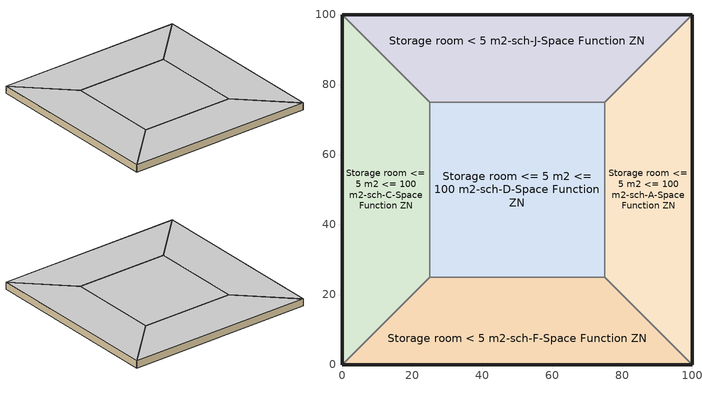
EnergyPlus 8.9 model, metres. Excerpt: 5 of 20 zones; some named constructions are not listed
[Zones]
Storage room < 5 m2-sch-F-Space Function ZN
 floor ground (BTAP-Grnd-Floor-Mass:U-0.757): 100,0 0,0 25,25 75,25 z0
 wall ground (BTAP-Grnd-Wall-Mass:U-0.284): 0,0 100,0 z0:3.8
 wall to Storage room <= 5 m2 <= 100 m2-sch-C-Space Function ZN (BTAP-Int-Wall): 25,25 0,0 z0:3.8
 wall to Storage room <= 5 m2 <= 100 m2-sch-D-Space Function ZN (BTAP-Int-Wall): 75,25 25,25 z0:3.8
 wall to Storage room <= 5 m2 <= 100 m2-sch-A-Space Function ZN (BTAP-Int-Wall): 100,0 75,25 z0:3.8
 ceiling to Storage room <= 5 m2 <= 100 m2-sch-H-Space Function ZN (BTAP-Int-Ceiling): 75,25 25,25 0,0 100,0 z3.8
Storage room < 5 m2-sch-J-Space Function ZN
 floor ground (BTAP-Grnd-Floor-Mass:U-0.757): 0,100 100,100 75,75 25,75 z0
 wall to Storage room <= 5 m2 <= 100 m2-sch-D-Space Function ZN (BTAP-Int-Wall): 25,75 75,75 z0:3.8
 wall to Storage room <= 5 m2 <= 100 m2-sch-C-Space Function ZN (BTAP-Int-Wall): 0,100 25,75 z0:3.8
 wall ground (BTAP-Grnd-Wall-Mass:U-0.284): 100,100 0,100 z0:3.8
 wall to Storage room <= 5 m2 <= 100 m2-sch-A-Space Function ZN (BTAP-Int-Wall): 75,75 100,100 z0:3.8
 ceiling to Storage room <= 5 m2 <= 100 m2-sch-F-Space Function ZN (BTAP-Int-Ceiling): 25,75 75,75 100,100 0,100 z3.8
Storage room <= 5 m2 <= 100 m2-sch-A-Space Function ZN
 floor ground (BTAP-Grnd-Floor-Mass:U-0.757): 100,100 100,0 75,25 75,75 z0
 wall ground (BTAP-Grnd-Wall-Mass:U-0.284): 100,0 100,100 z0:3.8
 wall to Storage room <= 5 m2 <= 100 m2-sch-D-Space Function ZN (BTAP-Int-Wall): 75,75 75,25 z0:3.8
 ceiling to Storage room < 5 m2-sch-G-Space Function ZN (BTAP-Int-Ceiling): 75,75 75,25 100,0 100,100 z3.8
Storage room <= 5 m2 <= 100 m2-sch-C-Space Function ZN
 floor ground (BTAP-Grnd-Floor-Mass:U-0.757): 0,0 0,100 25,75 25,25 z0
 wall ground (BTAP-Grnd-Wall-Mass:U-0.284): 0,100 0,0 z0:3.8
 wall to Storage room <= 5 m2 <= 100 m2-sch-D-Space Function ZN (BTAP-Int-Wall): 25,25 25,75 z0:3.8
 ceiling to Storage room <= 5 m2 <= 100 m2-sch-B-Space Function ZN (BTAP-Int-Ceiling): 25,25 25,75 0,100 0,0 z3.8
Storage room <= 5 m2 <= 100 m2-sch-D-Space Function ZN
 floor ground (BTAP-Grnd-Floor-Mass:U-0.757): 25,25 25,75 75,75 75,25 z0
 ceiling to Storage room < 5 m2-sch-I-Space Function ZN (BTAP-Int-Ceiling): 75,25 75,75 25,75 25,25 z3.8
[Material]
100mm Normalweight concrete floor 1: Roughness=MediumSmooth; Thickness {m}=0.1016; Conductivity {W/m-K}=2.31; Density {kg/m3}=2322; Specific Heat {J/kg-K}=832; Thermal Absorptance=0.9; Solar Absorptance=0.7; Visible Absorptance=0.7
[Material:NoMass]
Typical Carpet Pad: Roughness=Smooth; Thermal Resistance {m2-K/W}=0.21648; Thermal Absorptance=0.9; Solar Absorptance=0.7; Visible Absorptance=0.8
[Construction]
BTAP-Int-Ceiling: Typical Carpet Pad, 100mm Normalweight concrete floor 1
[ZoneHVAC:IdealLoadsAirSystem]
Name | Design Specification Outdoor Air Object
Zone HVAC Ideal Loads Air System 1 | Space Function Storage garage interior Ventilation
Zone HVAC Ideal Loads Air System 2 | Space Function Storage room < 5 m2-sch-A Ventilation
Zone HVAC Ideal Loads Air System 3 | Space Function Storage room < 5 m2-sch-B Ventilation
Zone HVAC Ideal Loads Air System 4 | Space Function Storage room < 5 m2-sch-C Ventilation
Zone HVAC Ideal Loads Air System 5 | Space Function Storage room < 5 m2-sch-D Ventilation
Zone HVAC Ideal Loads Air System 6 | Space Function Storage room < 5 m2-sch-E Ventilation
Zone HVAC Ideal Loads Air System 7 | Space Function Storage room < 5 m2-sch-F Ventilation
Zone HVAC Ideal Loads Air System 8 | Space Function Storage room < 5 m2-sch-G Ventilation
Zone HVAC Ideal Loads Air System 9 | Space Function Storage room < 5 m2-sch-H Ventilation
Zone HVAC Ideal Loads Air System 10 | Space Function Storage room < 5 m2-sch-I Ventilation
Zone HVAC Ideal Loads Air System 11 | Space Function Storage room < 5 m2-sch-J Ventilation
Zone HVAC Ideal Loads Air System 12 | Space Function Storage room < 5 m2-sch-K Ventilation
Zone HVAC Ideal Loads Air System 13 | Space Function Storage room <= 5 m2 <= 100 m2-sch-A Ventilation
Zone HVAC Ideal Loads Air System 14 | Space Function Storage room <= 5 m2 <= 100 m2-sch-B Ventilation
Zone HVAC Ideal Loads Air System 15 | Space Function Storage room <= 5 m2 <= 100 m2-sch-C Ventilation
Zone HVAC Ideal Loads Air System 16 | Space Function Storage room <= 5 m2 <= 100 m2-sch-D Ventilation
Zone HVAC Ideal Loads Air System 17 | Space Function Storage room <= 5 m2 <= 100 m2-sch-E Ventilation
Zone HVAC Ideal Loads Air System 18 | Space Function Storage room <= 5 m2 <= 100 m2-sch-F Ventilation
Zone HVAC Ideal Loads Air System 19 | Space Function Storage room <= 5 m2 <= 100 m2-sch-G Ventilation
Zone HVAC Ideal Loads Air System 20 | Space Function Storage room <= 5 m2 <= 100 m2-sch-H Ventilation
[DesignSpecification:OutdoorAir] Outdoor Air Method=Sum; Outdoor Air Flow per Person {m3/s-person}=0; Outdoor Air Flow per Zone {m3/s}=0; Outdoor Air Flow Air Changes per Hour {1/hr}=0
Name | Outdoor Air Flow per Zone Floor Area {m3/s-m2}
Space Function Storage garage interior Ventilation | 0.00381
Space Function Storage room < 5 m2-sch-A Ventilation; Space Function Storage room < 5 m2-sch-B Ventilation; Space Function Storage room < 5 m2-sch-C Ventilation; Space Function Storage room < 5 m2-sch-D Ventilation; Space Function Storage room < 5 m2-sch-E Ventilation; Space Function Storage room < 5 m2-sch-F Ventilation; Space Function Storage room < 5 m2-sch-G Ventilation; Space Function Storage room < 5 m2-sch-H Ventilation; Space Function Storage room < 5 m2-sch-I Ventilation; Space Function Storage room < 5 m2-sch-J Ventilation; Space Function Storage room < 5 m2-sch-K Ventilation; Space Function Storage room <= 5 m2 <= 100 m2-sch-A Ventilation; Space Function Storage room <= 5 m2 <= 100 m2-sch-B Ventilation; Space Function Storage room <= 5 m2 <= 100 m2-sch-C Ventilation; Space Function Storage room <= 5 m2 <= 100 m2-sch-D Ventilation; Space Function Storage room <= 5 m2 <= 100 m2-sch-E Ventilation; Space Function Storage room <= 5 m2 <= 100 m2-sch-F Ventilation; Space Function Storage room <= 5 m2 <= 100 m2-sch-G Ventilation; Space Function Storage room <= 5 m2 <= 100 m2-sch-H Ventilation | 0.0003556
[Schedule:Day:Interval]
NECB-K-Thermostat Setpoint-Heating Sun|Hol Day; NECB-K-Thermostat Setpoint-Heating Default|Wkdy Day; NECB-K-Thermostat Setpoint-Heating Sat Day; NECB-K-Thermostat Setpoint-Heating Default: No, 24:00, 5
NECB-K-Thermostat Setpoint-Cooling Sun|Hol Day; NECB-K-Thermostat Setpoint-Cooling Default|Wkdy Day; NECB-K-Thermostat Setpoint-Cooling Sat Day; NECB-K-Thermostat Setpoint-Cooling Default; NECB-A-Thermostat Setpoint-Cooling Sun|Hol Day; NECB-A-Thermostat Setpoint-Cooling Sat Day; NECB-D-Thermostat Setpoint-Cooling Sun|Hol Day; NECB-D-Thermostat Setpoint-Cooling Sat Day; NECB-E-Thermostat Setpoint-Cooling Sun|Hol Day: No, 24:00, 35
NECB-A-Thermostat Setpoint-Heating Sun|Hol Day; NECB-A-Thermostat Setpoint-Heating Sat Day; NECB-D-Thermostat Setpoint-Heating Sun|Hol Day; NECB-D-Thermostat Setpoint-Heating Sat Day; NECB-E-Thermostat Setpoint-Heating Sun|Hol Day: No, 24:00, 18
NECB-A-Thermostat Setpoint-Heating Default|Wkdy Day; NECB-A-Thermostat Setpoint-Heating Default: No, 06:00, 18, 07:00, 20, 21:00, 22, 24:00, 18
NECB-A-Thermostat Setpoint-Cooling Default|Wkdy Day; NECB-A-Thermostat Setpoint-Cooling Default: No, 06:00, 35, 21:00, 24, 24:00, 35
NECB-B-Thermostat Setpoint-Heating Sun|Hol Day: No, 01:00, 18, 02:00, 22, 09:00, 18, 10:00, 20, 23:00, 22, 24:00, 18
NECB-B-Thermostat Setpoint-Heating Default|Wkdy Day; NECB-B-Thermostat Setpoint-Heating Sat Day; NECB-B-Thermostat Setpoint-Heating Default: No, 02:00, 22, 08:00, 18, 09:00, 20, 24:00, 22
NECB-B-Thermostat Setpoint-Cooling Sun|Hol Day: No, 09:00, 35, 23:00, 24, 24:00, 35
NECB-B-Thermostat Setpoint-Cooling Default|Wkdy Day; NECB-B-Thermostat Setpoint-Cooling Sat Day; NECB-B-Thermostat Setpoint-Cooling Default: No, 01:00, 24, 08:00, 35, 24:00, 24
NECB-C-Thermostat Setpoint-Heating Sun|Hol Day: No, 09:00, 18, 10:00, 20, 19:00, 22, 24:00, 18
NECB-C-Thermostat Setpoint-Heating Default|Wkdy Day; NECB-C-Thermostat Setpoint-Heating Sat Day; NECB-C-Thermostat Setpoint-Heating Default: No, 07:00, 18, 08:00, 20, 21:00, 22, 24:00, 18
NECB-C-Thermostat Setpoint-Cooling Sun|Hol Day; NECB-E-Thermostat Setpoint-Cooling Default|Wkdy Day; NECB-E-Thermostat Setpoint-Cooling Default: No, 07:00, 35, 19:00, 24, 24:00, 35
NECB-C-Thermostat Setpoint-Cooling Default|Wkdy Day; NECB-C-Thermostat Setpoint-Cooling Sat Day; NECB-C-Thermostat Setpoint-Cooling Default: No, 07:00, 35, 21:00, 24, 24:00, 35
NECB-D-Thermostat Setpoint-Heating Default|Wkdy Day; NECB-D-Thermostat Setpoint-Heating Default: No, 07:00, 18, 08:00, 20, 23:00, 22, 24:00, 18
NECB-D-Thermostat Setpoint-Cooling Default|Wkdy Day; NECB-D-Thermostat Setpoint-Cooling Default: No, 07:00, 35, 23:00, 24, 24:00, 35
NECB-E-Thermostat Setpoint-Heating Default|Wkdy Day; NECB-E-Thermostat Setpoint-Heating Default: No, 07:00, 18, 08:00, 20, 19:00, 22, 24:00, 18
NECB-E-Thermostat Setpoint-Heating Sat Day: No, 08:00, 18, 09:00, 20, 17:00, 22, 24:00, 18
NECB-E-Thermostat Setpoint-Cooling Sat Day: No, 08:00, 35, 17:00, 24, 24:00, 35
NECB-F-Thermostat Setpoint-Heating Sun|Hol Day; NECB-F-Thermostat Setpoint-Heating Default|Wkdy Day; NECB-F-Thermostat Setpoint-Heating Sat Day; NECB-F-Thermostat Setpoint-Heating Default; NECB-G-Thermostat Setpoint-Heating Sun|Hol Day; NECB-G-Thermostat Setpoint-Heating Default|Wkdy Day; NECB-G-Thermostat Setpoint-Heating Sat Day; NECB-G-Thermostat Setpoint-Heating Default; NECB-H-Thermostat Setpoint-Heating Sun|Hol Day; NECB-H-Thermostat Setpoint-Heating Default|Wkdy Day; NECB-H-Thermostat Setpoint-Heating Sat Day; NECB-H-Thermostat Setpoint-Heating Default: No, 01:00, 22, 07:00, 18, 08:00, 20, 24:00, 22
NECB-F-Thermostat Setpoint-Cooling Sun|Hol Day; NECB-F-Thermostat Setpoint-Cooling Default|Wkdy Day; NECB-F-Thermostat Setpoint-Cooling Sat Day; NECB-F-Thermostat Setpoint-Cooling Default; NECB-G-Thermostat Setpoint-Cooling Sun|Hol Day; NECB-G-Thermostat Setpoint-Cooling Default|Wkdy Day; NECB-G-Thermostat Setpoint-Cooling Sat Day; NECB-G-Thermostat Setpoint-Cooling Default; NECB-H-Thermostat Setpoint-Cooling Sun|Hol Day; NECB-H-Thermostat Setpoint-Cooling Default|Wkdy Day; NECB-H-Thermostat Setpoint-Cooling Sat Day; NECB-H-Thermostat Setpoint-Cooling Default; NECB-J-Thermostat Setpoint-Cooling Sun|Hol Day; NECB-J-Thermostat Setpoint-Cooling Default|Wkdy Day; NECB-J-Thermostat Setpoint-Cooling Sat Day; NECB-J-Thermostat Setpoint-Cooling Default: No, 24:00, 24
NECB-I-Thermostat Setpoint-Heating Sun|Hol Day: No, 07:00, 18, 08:00, 20, 14:00, 22, 24:00, 18
NECB-I-Thermostat Setpoint-Heating Default|Wkdy Day; NECB-I-Thermostat Setpoint-Heating Default: No, 14:00, 18, 15:00, 20, 24:00, 22
NECB-I-Thermostat Setpoint-Heating Sat Day: No, 10:00, 18, 11:00, 20, 24:00, 22
NECB-I-Thermostat Setpoint-Cooling Sun|Hol Day: No, 07:00, 35, 14:00, 24, 24:00, 35
NECB-I-Thermostat Setpoint-Cooling Default|Wkdy Day; NECB-I-Thermostat Setpoint-Cooling Default: No, 14:00, 35, 24:00, 24
NECB-I-Thermostat Setpoint-Cooling Sat Day: No, 10:00, 35, 24:00, 24
NECB-J-Thermostat Setpoint-Heating Sun|Hol Day; NECB-J-Thermostat Setpoint-Heating Default|Wkdy Day; NECB-J-Thermostat Setpoint-Heating Sat Day; NECB-J-Thermostat Setpoint-Heating Default: No, 24:00, 22
[Schedule:Week:Daily]
NECB-J-Thermostat Setpoint-Cooling Week Rule - Jan1-Dec31: NECB-J-Thermostat Setpoint-Cooling Sun|Hol Day, NECB-J-Thermostat Setpoint-Cooling Default|Wkdy Day, NECB-J-Thermostat Setpoint-Cooling Default|Wkdy Day, NECB-J-Thermostat Setpoint-Cooling Default|Wkdy Day, NECB-J-Thermostat Setpoint-Cooling Default|Wkdy Day, NECB-J-Thermostat Setpoint-Cooling Default|Wkdy Day, NECB-J-Thermostat Setpoint-Cooling Sat Day, NECB-J-Thermostat Setpoint-Cooling Default, NECB-J-Thermostat Setpoint-Cooling Default, NECB-J-Thermostat Setpoint-Cooling Default, NECB-J-Thermostat Setpoint-Cooling Default, NECB-J-Thermostat Setpoint-Cooling Default
